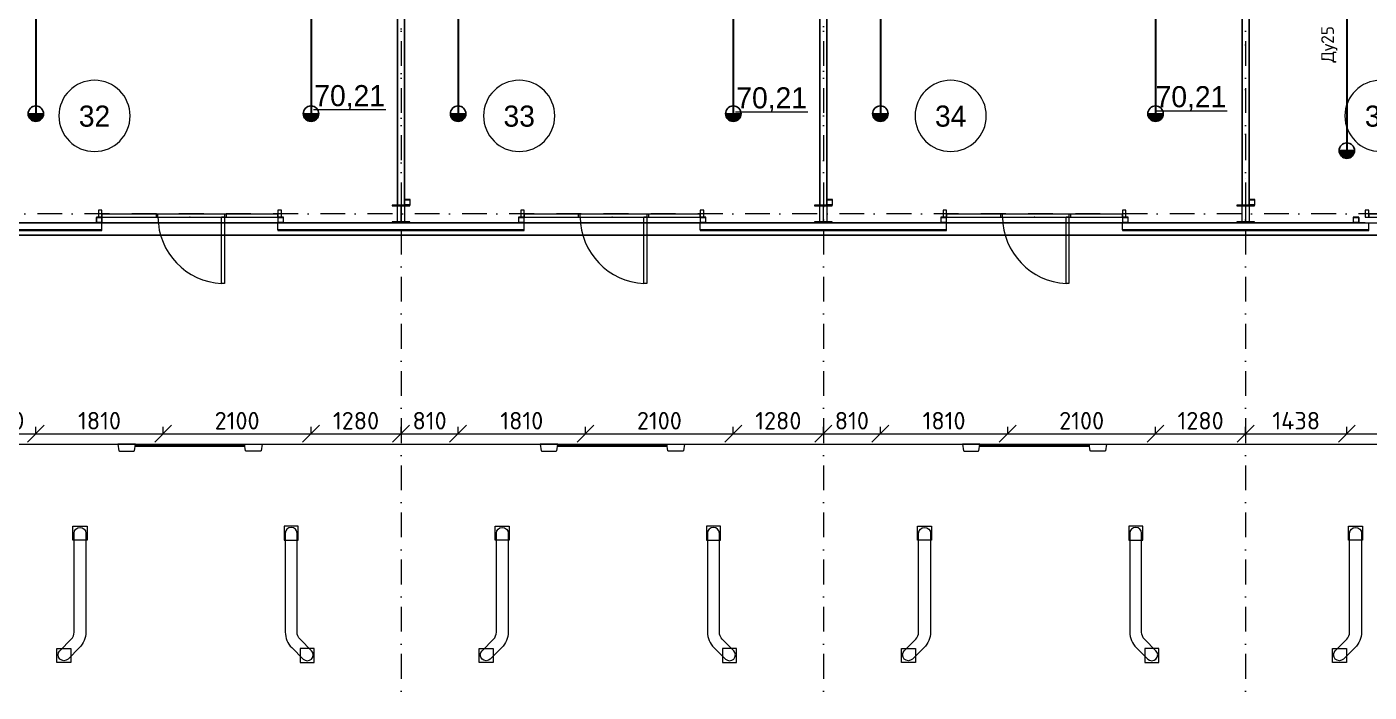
# Model space of a CAD drawing. Header units: millimetres. Extents: x 0 to 2118900, y -20000 to 84100.
# Drawn here: x 478682 to 497755, y 17201 to 26660 of the extents above; entities that cross this region are included whole.
import ezdxf
from ezdxf.enums import TextEntityAlignment as Align

# ---------------------------------------------------------------- set-up
doc = ezdxf.new("R2010")
doc.units = ezdxf.units.MM
doc.linetypes.add('Dot & Dashed', pattern=[670.277762, 352.777767, -176.388884, 0, -141.111112])
doc.linetypes.add('Крупный пунктир', pattern=[634.99999, 0, -634.99999])
for name, color, linetype, lineweight in [('АР_подоснова', 8, 'Continuous', 13), ('ПТ_В21_расп', 1, 'Continuous', 30), ('ПТ_оросители', 7, 'Continuous', 25), ('ПТ_размеры', 7, 'Continuous', 13), ('ПТ_текст', 7, 'Continuous', 18)]:
    doc.layers.add(name, color=color, linetype=linetype, lineweight=lineweight)
doc.styles.add('АР_текст_1', font='arial.ttf')
doc.styles.add('ПТ', font='isocpeur.ttf')
doc.dimstyles.new('ПТ100', dxfattribs={"dimscale": 100, "dimtxt": 2.5, "dimasz": 1.2, "dimexe": 1, "dimexo": 0, "dimgap": 0.6, "dimtad": 1, "dimdec": 0, "dimtxsty": 'ПТ', "dimtsz": 1.2, "dimcen": 2.5, "dimclrd": 7, "dimclre": 7, "dimclrt": 7, "dimazin": 3, "dimtfac": 1, "dimtmove": 0, "dimatfit": 3, "dimlwd": 13, "dimlwe": 13, "dimarcsym": 0})

# ---------------------------------------------------------------- blocks, each defined once
blk = doc.blocks.new('Разгрузочный тамбур_32_11', base_point=(73006, 6270))
at = {"color": 0, "linetype": 'Continuous', "lineweight": -2}
blk.add_line((74754, 1483), (75784, 1483), dxfattribs=at)
for start, end in [(0, 180), (180, 0)]:
    blk.add_arc((71644, 1394), 506, start, end, dxfattribs=at)
at = {"color": 0, "lineweight": -2, "style": 'АР_текст_1'}
for tag, p in [('ROOM_AREA', (75269, 1682)), ('ROOM_NUMBER', (71644, 1391))]:
    blk.add_attdef(tag, text='', height=300, dxfattribs=at).set_placement(p, align=Align.MIDDLE_CENTER)
blk = doc.blocks.new('Разгрузочный тамбур_33_12', base_point=(79106, 6249))
at = {"color": 0, "linetype": 'Continuous', "lineweight": -2}
blk.add_line((80750, 1452), (81780, 1452), dxfattribs=at)
for start, end in [(0, 180), (180, 0)]:
    blk.add_arc((77678, 1394), 506, start, end, dxfattribs=at)
at = {"color": 0, "lineweight": -2, "style": 'АР_текст_1'}
for tag, p in [('ROOM_AREA', (81265, 1651)), ('ROOM_NUMBER', (77678, 1391))]:
    blk.add_attdef(tag, text='', height=300, dxfattribs=at).set_placement(p, align=Align.MIDDLE_CENTER)
blk = doc.blocks.new('Разгрузочный тамбур_34_13', base_point=(85035, 6272))
at = {"color": 0, "linetype": 'Continuous', "lineweight": -2}
blk.add_line((86708, 1467), (87738, 1467), dxfattribs=at)
for start, end in [(0, 180), (180, 0)]:
    blk.add_arc((83809, 1394), 506, start, end, dxfattribs=at)
at = {"color": 0, "lineweight": -2, "style": 'АР_текст_1'}
for tag, p in [('ROOM_AREA', (87223, 1667)), ('ROOM_NUMBER', (83809, 1391))]:
    blk.add_attdef(tag, text='', height=300, dxfattribs=at).set_placement(p, align=Align.MIDDLE_CENTER)
blk = doc.blocks.new('Разгрузочный тамбур_35_14', base_point=(93564, 6246))
at = {"color": 0, "linetype": 'Continuous', "lineweight": -2}
blk.add_line((91081, 184), (92340, 184), dxfattribs=at)
for start, end in [(0, 180), (180, 0)]:
    blk.add_arc((89917, 1394), 506, start, end, dxfattribs=at)
at = {"color": 0, "lineweight": -2, "style": 'АР_текст_1'}
for tag, p in [('ROOM_NUMBER', (89917, 1391)), ('ROOM_AREA', (91710, 383))]:
    blk.add_attdef(tag, text='', height=300, dxfattribs=at).set_placement(p, align=Align.MIDDLE_CENTER)
blk = doc.blocks.new('Колонна SHS ГК 270')
at = {"color": 0, "linetype": 'Continuous', "lineweight": -2}
for p, q in [((40, 40), (-40, 40)), ((-40, 40), (-40, -40)), ((-36.4, -36.4), (-36.4, 36.4)), ((-36.4, 36.4), (36.4, 36.4)), ((36.4, 36.4), (36.4, -36.4)), ((40, -40), (40, 40)), ((-40, -40), (40, -40)), ((36.4, -36.4), (-36.4, -36.4))]:
    blk.add_line(p, q, dxfattribs=at)
blk = doc.blocks.new('Труба Квадратного Сечения ГК SHS 27')
at = {"color": 0, "linetype": 'Continuous', "lineweight": -2}
for p, q in [((1250, 40), (0, 40)), ((0, 40), (0, 0)), ((0, 0), (0, -40)), ((2500, 40), (1250, 40)), ((2500, 0), (2500, 40)), ((2500, -40), (2500, 0)), ((0, -40), (1250, -40)), ((1250, -40), (2500, -40))]:
    blk.add_line(p, q, dxfattribs=at)
blk = doc.blocks.new('Перекрытие_1100', base_point=(-300, -300))
at = {"color": 0, "linetype": 'Continuous', "lineweight": -2, "flags": 128}
blk.add_lwpolyline([(-300, -300), (98301, -300), (98301, 40301), (-300, 40301)], close=True, dxfattribs=at)
blk = doc.blocks.new('Перекрытие_1610', base_point=(86025, -3275))
at = {"color": 0, "linetype": 'Continuous', "lineweight": -2, "flags": 128}
blk.add_lwpolyline([(86025, -3275), (86011, -3366), (86001, -3375), (85799, -3375), (85789, -3366), (85775, -3275)], close=True, dxfattribs=at)
blk = doc.blocks.new('Перекрытие_1710', base_point=(83975, -3275))
at = {"color": 0, "linetype": 'Continuous', "lineweight": -2, "flags": 128}
blk.add_lwpolyline([(83975, -3275), (83989, -3366), (83999, -3375), (84201, -3375), (84211, -3366), (84225, -3275)], close=True, dxfattribs=at)
blk = doc.blocks.new('Перекрытие_1810', base_point=(80025, -3275))
at = {"color": 0, "linetype": 'Continuous', "lineweight": -2, "flags": 128}
blk.add_lwpolyline([(80025, -3275), (80011, -3366), (80001, -3375), (79799, -3375), (79789, -3366), (79775, -3275)], close=True, dxfattribs=at)
blk = doc.blocks.new('Перекрытие_1910', base_point=(77975, -3275))
at = {"color": 0, "linetype": 'Continuous', "lineweight": -2, "flags": 128}
blk.add_lwpolyline([(77975, -3275), (77989, -3366), (77999, -3375), (78201, -3375), (78211, -3366), (78225, -3275)], close=True, dxfattribs=at)
blk = doc.blocks.new('Перекрытие_2010', base_point=(74025, -3275))
at = {"color": 0, "linetype": 'Continuous', "lineweight": -2, "flags": 128}
blk.add_lwpolyline([(74025, -3275), (74011, -3366), (74001, -3375), (73799, -3375), (73789, -3366), (73775, -3275)], close=True, dxfattribs=at)
blk = doc.blocks.new('Перекрытие_2110', base_point=(71975, -3275))
at = {"color": 0, "linetype": 'Continuous', "lineweight": -2, "flags": 128}
blk.add_lwpolyline([(71975, -3275), (71989, -3366), (71999, -3375), (72201, -3375), (72211, -3366), (72225, -3275)], close=True, dxfattribs=at)
blk = doc.blocks.new('Стена_68', base_point=(88000, 125))
at = {"color": 0, "linetype": 'Continuous', "lineweight": -2, "flags": 128}
for points in [[(88050, 5875), (87950, 5875)], [(87950, 5875), (87950, 125)], [(88050, 125), (88050, 5875)], [(87950, 125), (88050, 125)]]:
    blk.add_lwpolyline(points, dxfattribs=at)
blk = doc.blocks.new('Стена_152', base_point=(86250, -225))
at = {"color": 0, "linetype": 'Continuous', "lineweight": -2, "flags": 128}
for points in [[(87997, -225), (86250, -225)], [(86250, -225), (86250, -235)], [(86250, -235), (87997, -235)], [(87997, -235), (87997, -225)]]:
    blk.add_lwpolyline(points, dxfattribs=at)
blk = doc.blocks.new('Стена_153', base_point=(77750, -225))
at = {"color": 0, "linetype": 'Continuous', "lineweight": -2, "flags": 128}
for points in [[(77750, -225), (76003, -225)], [(76003, -225), (76003, -235)], [(76003, -235), (77750, -235)], [(77750, -235), (77750, -225)]]:
    blk.add_lwpolyline(points, dxfattribs=at)
blk = doc.blocks.new('Стена_154', base_point=(80250, -225))
at = {"color": 0, "linetype": 'Continuous', "lineweight": -2, "flags": 128}
for points in [[(81997, -225), (80250, -225)], [(80250, -225), (80250, -235)], [(80250, -235), (81997, -235)], [(81997, -235), (81997, -225)]]:
    blk.add_lwpolyline(points, dxfattribs=at)
blk = doc.blocks.new('Стена_155', base_point=(71750, -225))
at = {"color": 0, "linetype": 'Continuous', "lineweight": -2, "flags": 128}
for points in [[(71750, -225), (70003, -225)], [(70003, -225), (70003, -235)], [(70003, -235), (71750, -235)], [(71750, -235), (71750, -225)]]:
    blk.add_lwpolyline(points, dxfattribs=at)
blk = doc.blocks.new('Стена_156', base_point=(74250, -225))
at = {"color": 0, "linetype": 'Continuous', "lineweight": -2, "flags": 128}
for points in [[(75997, -225), (74250, -225)], [(74250, -225), (74250, -235)], [(74250, -235), (75997, -235)], [(75997, -235), (75997, -225)]]:
    blk.add_lwpolyline(points, dxfattribs=at)
blk = doc.blocks.new('Стена_310', base_point=(89750, -225))
at = {"color": 0, "linetype": 'Continuous', "lineweight": -2, "flags": 128}
for points in [[(89750, -225), (88003, -225)], [(88003, -225), (88003, -235)], [(88003, -235), (89750, -235)], [(89750, -235), (89750, -225)]]:
    blk.add_lwpolyline(points, dxfattribs=at)
blk = doc.blocks.new('Стена_311', base_point=(89750, -225))
at = {"color": 0, "linetype": 'Continuous', "lineweight": -2, "flags": 128}
for points in [[(89750, -225), (88003, -225)], [(88003, -225), (88003, -235)], [(88003, -235), (89750, -235)], [(89750, -235), (89750, -225)]]:
    blk.add_lwpolyline(points, dxfattribs=at)
blk = doc.blocks.new('Стена_316', base_point=(83750, -225))
at = {"color": 0, "linetype": 'Continuous', "lineweight": -2, "flags": 128}
for points in [[(83750, -225), (82003, -225)], [(82003, -225), (82003, -235)], [(82003, -235), (83750, -235)], [(83750, -235), (83750, -225)]]:
    blk.add_lwpolyline(points, dxfattribs=at)
blk = doc.blocks.new('Стена_317', base_point=(83750, -225))
at = {"color": 0, "linetype": 'Continuous', "lineweight": -2, "flags": 128}
for points in [[(83750, -225), (82003, -225)], [(82003, -225), (82003, -235)], [(82003, -235), (83750, -235)], [(83750, -235), (83750, -225)]]:
    blk.add_lwpolyline(points, dxfattribs=at)
blk = doc.blocks.new('Стена_318', base_point=(86250, -225))
at = {"color": 0, "linetype": 'Continuous', "lineweight": -2, "flags": 128}
for points in [[(87997, -225), (86250, -225)], [(86250, -225), (86250, -235)], [(86250, -235), (87997, -235)], [(87997, -235), (87997, -225)]]:
    blk.add_lwpolyline(points, dxfattribs=at)
blk = doc.blocks.new('Стена_319', base_point=(77750, -225))
at = {"color": 0, "linetype": 'Continuous', "lineweight": -2, "flags": 128}
for points in [[(77750, -225), (76003, -225)], [(76003, -225), (76003, -235)], [(76003, -235), (77750, -235)], [(77750, -235), (77750, -225)]]:
    blk.add_lwpolyline(points, dxfattribs=at)
blk = doc.blocks.new('Стена_320', base_point=(80250, -225))
at = {"color": 0, "linetype": 'Continuous', "lineweight": -2, "flags": 128}
for points in [[(81997, -225), (80250, -225)], [(80250, -225), (80250, -235)], [(80250, -235), (81997, -235)], [(81997, -235), (81997, -225)]]:
    blk.add_lwpolyline(points, dxfattribs=at)
blk = doc.blocks.new('Стена_321', base_point=(71750, -225))
at = {"color": 0, "linetype": 'Continuous', "lineweight": -2, "flags": 128}
for points in [[(71750, -225), (70003, -225)], [(70003, -225), (70003, -235)], [(70003, -235), (71750, -235)], [(71750, -235), (71750, -225)]]:
    blk.add_lwpolyline(points, dxfattribs=at)
blk = doc.blocks.new('Стена_322', base_point=(74250, -225))
at = {"color": 0, "linetype": 'Continuous', "lineweight": -2, "flags": 128}
for points in [[(75997, -225), (74250, -225)], [(74250, -225), (74250, -235)], [(74250, -235), (75997, -235)], [(75997, -235), (75997, -225)]]:
    blk.add_lwpolyline(points, dxfattribs=at)
blk = doc.blocks.new('Стена_409', base_point=(76000, 5875))
at = {"color": 0, "linetype": 'Continuous', "lineweight": -2, "flags": 128}
for points in [[(75950, 5875), (75950, 125)], [(76050, 5875), (75950, 5875)], [(76050, 125), (76050, 5875)], [(75950, 125), (76050, 125)]]:
    blk.add_lwpolyline(points, dxfattribs=at)
blk = doc.blocks.new('Стена_410', base_point=(82000, 5875))
at = {"color": 0, "linetype": 'Continuous', "lineweight": -2, "flags": 128}
for points in [[(81950, 5875), (81950, 125)], [(82050, 5875), (81950, 5875)], [(82050, 125), (82050, 5875)], [(81950, 125), (82050, 125)]]:
    blk.add_lwpolyline(points, dxfattribs=at)
blk = doc.blocks.new('Морф_78')
at = {"color": 0, "linetype": 'Continuous', "lineweight": -2, "flags": 128}
for points in [[(85575, -3299), (85775, -3299)], [(85575, -3301), (85575, -3299)], [(85575, -3301), (85775, -3301)], [(85775, -3301), (85775, -3299)]]:
    blk.add_lwpolyline(points, dxfattribs=at)
blk = doc.blocks.new('Морф_79')
at = {"color": 0, "linetype": 'Continuous', "lineweight": -2, "flags": 128}
for points in [[(85375, -3301), (85375, -3299)], [(85375, -3299), (85575, -3299)], [(85575, -3301), (85375, -3301)], [(85775, -3299), (85575, -3299)], [(85575, -3299), (85575, -3301)], [(85575, -3301), (85775, -3301)], [(85775, -3301), (85775, -3299)]]:
    blk.add_lwpolyline(points, dxfattribs=at)
blk = doc.blocks.new('Морф_80')
at = {"color": 0, "linetype": 'Continuous', "lineweight": -2, "flags": 128}
for points in [[(85175, -3301), (85175, -3299)], [(85175, -3299), (85375, -3299)], [(85375, -3301), (85175, -3301)], [(85675, -3299), (85375, -3299)], [(85375, -3299), (85375, -3301)], [(85375, -3301), (85675, -3301)], [(85675, -3301), (85675, -3299)]]:
    blk.add_lwpolyline(points, dxfattribs=at)
blk = doc.blocks.new('Морф_81')
at = {"color": 0, "linetype": 'Continuous', "lineweight": -2, "flags": 128}
for points in [[(85175, -3301), (85175, -3299)], [(85175, -3299), (85375, -3299)], [(85375, -3301), (85175, -3301)], [(85675, -3299), (85375, -3299)], [(85375, -3299), (85375, -3301)], [(85375, -3301), (85675, -3301)], [(85675, -3301), (85675, -3299)]]:
    blk.add_lwpolyline(points, dxfattribs=at)
blk = doc.blocks.new('Морф_82')
at = {"color": 0, "linetype": 'Continuous', "lineweight": -2, "flags": 128}
for points in [[(84975, -3301), (84975, -3299)], [(84975, -3299), (85175, -3299)], [(85175, -3301), (84975, -3301)], [(85475, -3299), (85175, -3299)], [(85175, -3299), (85175, -3301)], [(85175, -3301), (85475, -3301)], [(85475, -3301), (85475, -3299)]]:
    blk.add_lwpolyline(points, dxfattribs=at)
blk = doc.blocks.new('Морф_83')
at = {"color": 0, "linetype": 'Continuous', "lineweight": -2, "flags": 128}
for points in [[(84775, -3301), (84775, -3299)], [(84775, -3299), (84975, -3299)], [(84975, -3301), (84775, -3301)], [(85275, -3299), (84975, -3299)], [(84975, -3299), (84975, -3301)], [(84975, -3301), (85275, -3301)], [(85275, -3301), (85275, -3299)]]:
    blk.add_lwpolyline(points, dxfattribs=at)
blk = doc.blocks.new('Морф_84')
at = {"color": 0, "linetype": 'Continuous', "lineweight": -2, "flags": 128}
for points in [[(84575, -3301), (84575, -3299)], [(84575, -3299), (84775, -3299)], [(84775, -3301), (84575, -3301)], [(85075, -3299), (84775, -3299)], [(84775, -3299), (84775, -3301)], [(84775, -3301), (85075, -3301)], [(85075, -3301), (85075, -3299)]]:
    blk.add_lwpolyline(points, dxfattribs=at)
blk = doc.blocks.new('Морф_85')
at = {"color": 0, "linetype": 'Continuous', "lineweight": -2, "flags": 128}
for points in [[(84375, -3301), (84375, -3299)], [(84375, -3299), (84575, -3299)], [(84575, -3301), (84375, -3301)], [(84875, -3299), (84575, -3299)], [(84575, -3299), (84575, -3301)], [(84575, -3301), (84875, -3301)], [(84875, -3301), (84875, -3299)]]:
    blk.add_lwpolyline(points, dxfattribs=at)
blk = doc.blocks.new('Морф_86')
at = {"color": 0, "linetype": 'Continuous', "lineweight": -2, "flags": 128}
for points in [[(84225, -3299), (84375, -3299)], [(84225, -3299), (84225, -3301)], [(84375, -3301), (84225, -3301)], [(84675, -3299), (84375, -3299)], [(84375, -3299), (84375, -3301)], [(84375, -3301), (84675, -3301)], [(84675, -3301), (84675, -3299)]]:
    blk.add_lwpolyline(points, dxfattribs=at)
blk = doc.blocks.new('Морф_87')
at = {"color": 0, "linetype": 'Continuous', "lineweight": -2, "flags": 128}
for points in [[(84475, -3299), (84225, -3299)], [(84225, -3299), (84225, -3301)], [(84225, -3301), (84475, -3301)], [(84475, -3301), (84475, -3299)]]:
    blk.add_lwpolyline(points, dxfattribs=at)
blk = doc.blocks.new('Морф_88')
at = {"color": 0, "linetype": 'Continuous', "lineweight": -2, "flags": 128}
for points in [[(84275, -3299), (84225, -3299)], [(84225, -3299), (84225, -3301)], [(84225, -3301), (84275, -3301)], [(84275, -3301), (84275, -3299)]]:
    blk.add_lwpolyline(points, dxfattribs=at)
blk = doc.blocks.new('Морф_89')
at = {"color": 0, "linetype": 'Continuous', "lineweight": -2, "flags": 128}
for points in [[(79575, -3299), (79775, -3299)], [(79575, -3301), (79575, -3299)], [(79575, -3301), (79775, -3301)], [(79775, -3301), (79775, -3299)]]:
    blk.add_lwpolyline(points, dxfattribs=at)
blk = doc.blocks.new('Морф_90')
at = {"color": 0, "linetype": 'Continuous', "lineweight": -2, "flags": 128}
for points in [[(79375, -3301), (79375, -3299)], [(79375, -3299), (79575, -3299)], [(79575, -3301), (79375, -3301)], [(79775, -3299), (79575, -3299)], [(79575, -3299), (79575, -3301)], [(79575, -3301), (79775, -3301)], [(79775, -3301), (79775, -3299)]]:
    blk.add_lwpolyline(points, dxfattribs=at)
blk = doc.blocks.new('Морф_91')
at = {"color": 0, "linetype": 'Continuous', "lineweight": -2, "flags": 128}
for points in [[(79175, -3301), (79175, -3299)], [(79175, -3299), (79375, -3299)], [(79375, -3301), (79175, -3301)], [(79675, -3299), (79375, -3299)], [(79375, -3299), (79375, -3301)], [(79375, -3301), (79675, -3301)], [(79675, -3301), (79675, -3299)]]:
    blk.add_lwpolyline(points, dxfattribs=at)
blk = doc.blocks.new('Морф_92')
at = {"color": 0, "linetype": 'Continuous', "lineweight": -2, "flags": 128}
for points in [[(79175, -3301), (79175, -3299)], [(79175, -3299), (79375, -3299)], [(79375, -3301), (79175, -3301)], [(79675, -3299), (79375, -3299)], [(79375, -3299), (79375, -3301)], [(79375, -3301), (79675, -3301)], [(79675, -3301), (79675, -3299)]]:
    blk.add_lwpolyline(points, dxfattribs=at)
blk = doc.blocks.new('Морф_93')
at = {"color": 0, "linetype": 'Continuous', "lineweight": -2, "flags": 128}
for points in [[(78975, -3301), (78975, -3299)], [(78975, -3299), (79175, -3299)], [(79175, -3301), (78975, -3301)], [(79475, -3299), (79175, -3299)], [(79175, -3299), (79175, -3301)], [(79175, -3301), (79475, -3301)], [(79475, -3301), (79475, -3299)]]:
    blk.add_lwpolyline(points, dxfattribs=at)
blk = doc.blocks.new('Морф_94')
at = {"color": 0, "linetype": 'Continuous', "lineweight": -2, "flags": 128}
for points in [[(78775, -3301), (78775, -3299)], [(78775, -3299), (78975, -3299)], [(78975, -3301), (78775, -3301)], [(79275, -3299), (78975, -3299)], [(78975, -3299), (78975, -3301)], [(78975, -3301), (79275, -3301)], [(79275, -3301), (79275, -3299)]]:
    blk.add_lwpolyline(points, dxfattribs=at)
blk = doc.blocks.new('Морф_95')
at = {"color": 0, "linetype": 'Continuous', "lineweight": -2, "flags": 128}
for points in [[(78575, -3301), (78575, -3299)], [(78575, -3299), (78775, -3299)], [(78775, -3301), (78575, -3301)], [(79075, -3299), (78775, -3299)], [(78775, -3299), (78775, -3301)], [(78775, -3301), (79075, -3301)], [(79075, -3301), (79075, -3299)]]:
    blk.add_lwpolyline(points, dxfattribs=at)
blk = doc.blocks.new('Морф_96')
at = {"color": 0, "linetype": 'Continuous', "lineweight": -2, "flags": 128}
for points in [[(78375, -3301), (78375, -3299)], [(78375, -3299), (78575, -3299)], [(78575, -3301), (78375, -3301)], [(78875, -3299), (78575, -3299)], [(78575, -3299), (78575, -3301)], [(78575, -3301), (78875, -3301)], [(78875, -3301), (78875, -3299)]]:
    blk.add_lwpolyline(points, dxfattribs=at)
blk = doc.blocks.new('Морф_97')
at = {"color": 0, "linetype": 'Continuous', "lineweight": -2, "flags": 128}
for points in [[(78225, -3299), (78375, -3299)], [(78225, -3299), (78225, -3301)], [(78375, -3301), (78225, -3301)], [(78675, -3299), (78375, -3299)], [(78375, -3299), (78375, -3301)], [(78375, -3301), (78675, -3301)], [(78675, -3301), (78675, -3299)]]:
    blk.add_lwpolyline(points, dxfattribs=at)
blk = doc.blocks.new('Морф_98')
at = {"color": 0, "linetype": 'Continuous', "lineweight": -2, "flags": 128}
for points in [[(78475, -3299), (78225, -3299)], [(78225, -3299), (78225, -3301)], [(78225, -3301), (78475, -3301)], [(78475, -3301), (78475, -3299)]]:
    blk.add_lwpolyline(points, dxfattribs=at)
blk = doc.blocks.new('Морф_99')
at = {"color": 0, "linetype": 'Continuous', "lineweight": -2, "flags": 128}
for points in [[(78275, -3299), (78225, -3299)], [(78225, -3299), (78225, -3301)], [(78225, -3301), (78275, -3301)], [(78275, -3301), (78275, -3299)]]:
    blk.add_lwpolyline(points, dxfattribs=at)
blk = doc.blocks.new('Морф_100')
at = {"color": 0, "linetype": 'Continuous', "lineweight": -2, "flags": 128}
for points in [[(73575, -3299), (73775, -3299)], [(73575, -3301), (73575, -3299)], [(73575, -3301), (73775, -3301)], [(73775, -3301), (73775, -3299)]]:
    blk.add_lwpolyline(points, dxfattribs=at)
blk = doc.blocks.new('Морф_101')
at = {"color": 0, "linetype": 'Continuous', "lineweight": -2, "flags": 128}
for points in [[(73375, -3301), (73375, -3299)], [(73375, -3299), (73575, -3299)], [(73575, -3301), (73375, -3301)], [(73775, -3299), (73575, -3299)], [(73575, -3299), (73575, -3301)], [(73575, -3301), (73775, -3301)], [(73775, -3301), (73775, -3299)]]:
    blk.add_lwpolyline(points, dxfattribs=at)
blk = doc.blocks.new('Морф_102')
at = {"color": 0, "linetype": 'Continuous', "lineweight": -2, "flags": 128}
for points in [[(73175, -3301), (73175, -3299)], [(73175, -3299), (73375, -3299)], [(73375, -3301), (73175, -3301)], [(73675, -3299), (73375, -3299)], [(73375, -3299), (73375, -3301)], [(73375, -3301), (73675, -3301)], [(73675, -3301), (73675, -3299)]]:
    blk.add_lwpolyline(points, dxfattribs=at)
blk = doc.blocks.new('Морф_103')
at = {"color": 0, "linetype": 'Continuous', "lineweight": -2, "flags": 128}
for points in [[(73175, -3301), (73175, -3299)], [(73175, -3299), (73375, -3299)], [(73375, -3301), (73175, -3301)], [(73675, -3299), (73375, -3299)], [(73375, -3299), (73375, -3301)], [(73375, -3301), (73675, -3301)], [(73675, -3301), (73675, -3299)]]:
    blk.add_lwpolyline(points, dxfattribs=at)
blk = doc.blocks.new('Морф_104')
at = {"color": 0, "linetype": 'Continuous', "lineweight": -2, "flags": 128}
for points in [[(72975, -3301), (72975, -3299)], [(72975, -3299), (73175, -3299)], [(73175, -3301), (72975, -3301)], [(73475, -3299), (73175, -3299)], [(73175, -3299), (73175, -3301)], [(73175, -3301), (73475, -3301)], [(73475, -3301), (73475, -3299)]]:
    blk.add_lwpolyline(points, dxfattribs=at)
blk = doc.blocks.new('Морф_105')
at = {"color": 0, "linetype": 'Continuous', "lineweight": -2, "flags": 128}
for points in [[(72775, -3301), (72775, -3299)], [(72775, -3299), (72975, -3299)], [(72975, -3301), (72775, -3301)], [(73275, -3299), (72975, -3299)], [(72975, -3299), (72975, -3301)], [(72975, -3301), (73275, -3301)], [(73275, -3301), (73275, -3299)]]:
    blk.add_lwpolyline(points, dxfattribs=at)
blk = doc.blocks.new('Морф_106')
at = {"color": 0, "linetype": 'Continuous', "lineweight": -2, "flags": 128}
for points in [[(72575, -3301), (72575, -3299)], [(72575, -3299), (72775, -3299)], [(72775, -3301), (72575, -3301)], [(73075, -3299), (72775, -3299)], [(72775, -3299), (72775, -3301)], [(72775, -3301), (73075, -3301)], [(73075, -3301), (73075, -3299)]]:
    blk.add_lwpolyline(points, dxfattribs=at)
blk = doc.blocks.new('Морф_107')
at = {"color": 0, "linetype": 'Continuous', "lineweight": -2, "flags": 128}
for points in [[(72375, -3301), (72375, -3299)], [(72375, -3299), (72575, -3299)], [(72575, -3301), (72375, -3301)], [(72875, -3299), (72575, -3299)], [(72575, -3299), (72575, -3301)], [(72575, -3301), (72875, -3301)], [(72875, -3301), (72875, -3299)]]:
    blk.add_lwpolyline(points, dxfattribs=at)
blk = doc.blocks.new('Морф_108')
at = {"color": 0, "linetype": 'Continuous', "lineweight": -2, "flags": 128}
for points in [[(72225, -3299), (72375, -3299)], [(72225, -3299), (72225, -3301)], [(72375, -3301), (72225, -3301)], [(72675, -3299), (72375, -3299)], [(72375, -3299), (72375, -3301)], [(72375, -3301), (72675, -3301)], [(72675, -3301), (72675, -3299)]]:
    blk.add_lwpolyline(points, dxfattribs=at)
blk = doc.blocks.new('Морф_109')
at = {"color": 0, "linetype": 'Continuous', "lineweight": -2, "flags": 128}
for points in [[(72475, -3299), (72225, -3299)], [(72225, -3299), (72225, -3301)], [(72225, -3301), (72475, -3301)], [(72475, -3301), (72475, -3299)]]:
    blk.add_lwpolyline(points, dxfattribs=at)
blk = doc.blocks.new('Морф_110')
at = {"color": 0, "linetype": 'Continuous', "lineweight": -2, "flags": 128}
for points in [[(72275, -3299), (72225, -3299)], [(72225, -3299), (72225, -3301)], [(72225, -3301), (72275, -3301)], [(72275, -3301), (72275, -3299)]]:
    blk.add_lwpolyline(points, dxfattribs=at)
blk = doc.blocks.new('Wheel_Guide_WBM')
at = {"color": 0, "linetype": 'Continuous', "lineweight": -2, "flags": 128}
for points in [[(-100, 100), (-100, -100), (100, -100), (100, 100)], [(129, -1638), (129, -1838), (329, -1838), (329, -1638)]]:
    blk.add_lwpolyline(points, close=True, dxfattribs=at)
blk.add_lwpolyline([(-84, 0), (-84, -1405, 0.198912), (8, -1626), (170, -1788, 1), (288, -1670), (126, -1508, -0.198912), (84, -1405), (84, 0, 1)], format="xyb", close=True, dxfattribs=at)
blk = doc.blocks.new('Колонна Универсальная 27')
at = {"color": 0, "linetype": 'Continuous', "lineweight": -2}
for p, q in [((125, 125), (-125, 125)), ((-125, 125), (-125, 113)), ((-125, 113), (-4, 113)), ((-4, 113), (-4, -113)), ((4, -113), (4, 113)), ((4, 113), (125, 113)), ((125, 113), (125, 125)), ((-4, -113), (-125, -113)), ((-125, -113), (-125, -125)), ((-125, -125), (125, -125)), ((125, -113), (4, -113)), ((125, -125), (125, -113))]:
    blk.add_line(p, q, dxfattribs=at)
blk = doc.blocks.new('Двутавp К 26020-83 27_4')
at = {"color": 0, "linetype": 'Крупный пунктир', "lineweight": -2}
blk.add_line((0, 0), (39750, 0), dxfattribs=at)
blk = doc.blocks.new('Двутавp К 26020-83 27_3')
at = {"color": 0, "linetype": 'Крупный пунктир', "lineweight": -2}
blk.add_line((0, 0), (17860, 0), dxfattribs=at)
blk = doc.blocks.new('Двутавp К 26020-83 27_2')
at = {"color": 0, "linetype": 'Крупный пунктир', "lineweight": -2}
blk.add_line((0, 0), (17750, 0), dxfattribs=at)
blk = doc.blocks.new('Перекрытие_750', base_point=(3875, -3275))
at = {"color": 0, "linetype": 'Continuous', "lineweight": -2, "flags": 128}
blk.add_lwpolyline([(3875, -3275), (94125, -3275), (94125, -300), (3875, -300)], close=True, dxfattribs=at)
blk = doc.blocks.new('Перекрытие_830', base_point=(85775, -3299))
at = {"color": 0, "linetype": 'Continuous', "lineweight": -2, "flags": 128}
blk.add_lwpolyline([(85775, -3299), (84225, -3299), (84225, -3275), (85775, -3275)], close=True, dxfattribs=at)
blk = doc.blocks.new('Перекрытие_840', base_point=(79775, -3299))
at = {"color": 0, "linetype": 'Continuous', "lineweight": -2, "flags": 128}
blk.add_lwpolyline([(79775, -3299), (78225, -3299), (78225, -3275), (79775, -3275)], close=True, dxfattribs=at)
blk = doc.blocks.new('Перекрытие_850', base_point=(73775, -3299))
at = {"color": 0, "linetype": 'Continuous', "lineweight": -2, "flags": 128}
blk.add_lwpolyline([(73775, -3299), (72225, -3299), (72225, -3275), (73775, -3275)], close=True, dxfattribs=at)
blk = doc.blocks.new('Ворота Гаражные Раздвижные Вертикальные 27')
at = {"color": 0, "linetype": 'Continuous', "lineweight": -2}
for p, q in [((-1250, 0), (-1300, 0)), ((-1300, 0), (-1300, -100)), ((-1250, 180), (-1250, 80)), ((1250, 0), (-1250, 0)), ((-1250, 0), (-1250, -40)), ((-1250, -100), (-1250, 0)), ((1250, 180), (1250, 80)), ((1250, -40), (1250, 0)), ((1300, 0), (1250, 0)), ((1250, 0), (1250, -100)), ((1300, -100), (1300, 0)), ((-1300, -100), (-1250, -100)), ((-1250, -40), (1250, -40)), ((1250, -100), (1300, -100))]:
    blk.add_line(p, q, dxfattribs=at)
blk.add_point((0, 0), dxfattribs=at)
blk.add_point((0, 0), dxfattribs=at)
blk.add_point((0, 0), dxfattribs=at)
blk.add_point((0, 0), dxfattribs=at)
blk = doc.blocks.new('Ворота Гаражные Раздвижные Вертикальные 27_2')
at = {"color": 0, "linetype": 'Continuous', "lineweight": -2}
for p, q in [((-1250, 0), (-1300, 0)), ((-1300, 0), (-1300, -100)), ((-1250, 180), (-1250, 80)), ((1250, 0), (-1250, 0)), ((-1250, 0), (-1250, -40)), ((-1250, -100), (-1250, 0)), ((1250, 180), (1250, 80)), ((1250, -40), (1250, 0)), ((1300, 0), (1250, 0)), ((1250, 0), (1250, -100)), ((1300, -100), (1300, 0)), ((-1300, -100), (-1250, -100)), ((-1250, -40), (1250, -40)), ((1250, -100), (1300, -100))]:
    blk.add_line(p, q, dxfattribs=at)
blk.add_point((0, 0), dxfattribs=at)
blk.add_point((0, 0), dxfattribs=at)
blk.add_point((0, 0), dxfattribs=at)
blk.add_point((0, 0), dxfattribs=at)
blk = doc.blocks.new('Стена_413', base_point=(-125, -125))
at = {"color": 0, "linetype": 'Continuous', "lineweight": -2}
for p, q in [((71750, -225), (71750, -125)), ((74250, -225), (74250, -125)), ((77750, -225), (77750, -125)), ((80250, -225), (80250, -125)), ((83750, -225), (83750, -125)), ((86250, -225), (86250, -125)), ((89750, -225), (89750, -125))]:
    blk.add_line(p, q, dxfattribs=at)
at = {"color": 0, "linetype": 'Continuous', "lineweight": -2, "flags": 128}
for points in [[(71700, -125), (68300, -125)], [(77700, -125), (74300, -125)], [(83700, -125), (80300, -125)], [(89700, -125), (86300, -125)], [(68250, -225), (71750, -225)], [(74250, -225), (77750, -225)], [(80250, -225), (83750, -225)], [(86250, -225), (89750, -225)]]:
    blk.add_lwpolyline(points, dxfattribs=at)
at = {"color": 0, "linetype": 'Continuous', "lineweight": -2}
for p in [(73000, -45), (73000, -45), (79000, -45), (79000, -45), (85000, -45), (85000, -45)]:
    blk.add_point(p, dxfattribs=at)
at = {"color": 0, "linetype": 'Continuous', "lineweight": -2, "zscale": 1000, "rotation": 180}
for name, p in [('Ворота Гаражные Раздвижные Вертикальные 27', (73000, -45)), ('Ворота Гаражные Раздвижные Вертикальные 27', (79000, -45)), ('Ворота Гаражные Раздвижные Вертикальные 27', (85000, -45)), ('Ворота Гаражные Раздвижные Вертикальные 27_2', (91000, -45))]:
    blk.add_blockref(name, p, dxfattribs=at)
blk = doc.blocks.new('Стандартный Маркер Сетки_40')
at = {"color": 0, "linetype": 'Dot & Dashed', "lineweight": -2}
blk.add_line((0, 0), (55187, 0), dxfattribs=at)
at = {"color": 0, "lineweight": -2, "style": 'АР_текст_1'}
blk.add_attdef('AC_MarkerText_1', text='', height=300, rotation=90, dxfattribs=at).set_placement((55368, -69), align=Align.TOP_CENTER)
blk = doc.blocks.new('AR_F1')
at = {"layer": 'АР_подоснова', "linetype": 'Dot & Dashed'}
blk.add_line((98000, 0), (-4800, 0), dxfattribs=at)
at = {"layer": 'АР_подоснова', "linetype": 'Continuous'}
for p, q in [((72546, -5), (72518, -5)), ((72518, -5), (72518, -45)), ((72518, -45), (72546, -45)), ((72546, -45), (72546, -5)), ((73450, -989), (73450, -43)), ((73450, -43), (73490, -43)), ((73518, -5), (73490, -5)), ((73490, -5), (73490, -45)), ((73490, -43), (73490, -989)), ((73490, -45), (73518, -45)), ((73518, -45), (73518, -5)), ((78546, -5), (78518, -5)), ((78518, -5), (78518, -45)), ((78518, -45), (78546, -45)), ((78546, -45), (78546, -5)), ((79450, -989), (79450, -43)), ((79450, -43), (79490, -43)), ((79518, -5), (79490, -5)), ((79490, -5), (79490, -45)), ((79490, -43), (79490, -989)), ((79490, -45), (79518, -45)), ((79518, -45), (79518, -5)), ((84546, -5), (84518, -5)), ((84518, -5), (84518, -45)), ((84518, -45), (84546, -45)), ((84546, -45), (84546, -5)), ((85450, -989), (85450, -43)), ((85450, -43), (85490, -43)), ((85518, -5), (85490, -5)), ((85490, -5), (85490, -45)), ((85490, -43), (85490, -989)), ((85490, -45), (85518, -45)), ((85518, -45), (85518, -5)), ((73490, -989), (73450, -989)), ((79490, -989), (79450, -989)), ((85490, -989), (85450, -989))]:
    blk.add_line(p, q, dxfattribs=at)
at = {"layer": 'АР_подоснова', "linetype": 'Continuous', "flags": 128}
for points in [[(70050, -125), (75950, -125), (75950, 11775), (75870, 11775), (71470, 11775), (70050, 11775)], [(76050, -125), (81950, -125), (81950, 11775), (81870, 11775), (77470, 11775), (76050, 11775)], [(82050, -125), (87950, -125), (87950, 11775), (87870, 11775), (83470, 11775), (83325, 11775), (82050, 11775)], [(92425, -125), (92425, 1975), (98125, 1975), (98125, 2025), (98125, 2025), (98125, 5875), (98125, 11775), (90725, 11775), (90625, 11775), (88050, 11775), (88050, -125)]]:
    blk.add_lwpolyline(points, close=True, dxfattribs=at)
at = {"layer": 'АР_подоснова', "linetype": 'Continuous'}
for centre in [(73495, -41), (79495, -41), (85495, -41)]:
    blk.add_arc(centre, 949, 180.2153, 267.3048, dxfattribs=at)
for name, p in [('Перекрытие_1100', (-300, -300)), ('Перекрытие_750', (3875, -3275)), ('Перекрытие_2110', (71975, -3275)), ('Перекрытие_850', (73775, -3299)), ('Морф_108', (0, 0)), ('Морф_109', (0, 0)), ('Морф_110', (0, 0)), ('Морф_107', (0, 0)), ('Морф_106', (0, 0)), ('Морф_105', (0, 0)), ('Морф_104', (0, 0)), ('Морф_102', (0, 0)), ('Морф_103', (0, 0)), ('Морф_101', (0, 0)), ('Морф_100', (0, 0)), ('Перекрытие_2010', (74025, -3275)), ('Перекрытие_1910', (77975, -3275)), ('Перекрытие_840', (79775, -3299)), ('Морф_97', (0, 0)), ('Морф_98', (0, 0)), ('Морф_99', (0, 0)), ('Морф_96', (0, 0)), ('Морф_95', (0, 0)), ('Морф_94', (0, 0)), ('Морф_93', (0, 0)), ('Морф_91', (0, 0)), ('Морф_92', (0, 0)), ('Морф_90', (0, 0)), ('Морф_89', (0, 0)), ('Перекрытие_1810', (80025, -3275)), ('Перекрытие_1710', (83975, -3275)), ('Перекрытие_830', (85775, -3299)), ('Морф_86', (0, 0)), ('Морф_87', (0, 0)), ('Морф_88', (0, 0)), ('Морф_85', (0, 0)), ('Морф_84', (0, 0)), ('Морф_83', (0, 0)), ('Морф_82', (0, 0)), ('Морф_80', (0, 0)), ('Морф_81', (0, 0)), ('Морф_79', (0, 0)), ('Морф_78', (0, 0)), ('Перекрытие_1610', (86025, -3275))]:
    blk.add_blockref(name, p, dxfattribs=at)
at = {"layer": 'АР_подоснова', "linetype": 'Continuous', "zscale": 1000}
for name, p, rotation in [('Стандартный Маркер Сетки_40', (76000, 40000), 270), ('Стандартный Маркер Сетки_40', (82000, 40000), 270), ('Стандартный Маркер Сетки_40', (88000, 40000), 270), ('Двутавp К 26020-83 27_4', (88000, 39875), 270), ('Двутавp К 26020-83 27_2', (82000, 125), 90), ('Колонна SHS ГК 270', (76090, 165), 180), ('Колонна SHS ГК 270', (82090, 165), 180), ('Колонна SHS ГК 270', (88090, 165), 180), ('Колонна Универсальная 27', (76000, 0), 180), ('Колонна Универсальная 27', (82000, 0), 180), ('Колонна Универсальная 27', (88000, 0), 180), ('Колонна SHS ГК 270', (71710, -85), 180), ('Колонна SHS ГК 270', (74290, -85), 180), ('Колонна SHS ГК 270', (77710, -85), 180), ('Колонна SHS ГК 270', (80290, -85), 180), ('Колонна SHS ГК 270', (83710, -85), 180), ('Колонна SHS ГК 270', (86290, -85), 180), ('Колонна SHS ГК 270', (89570, -85), 180)]:
    blk.add_blockref(name, p, dxfattribs=dict(at, rotation=rotation))
at = {"layer": 'АР_подоснова', "linetype": 'Continuous', "xscale": -1, "zscale": 1000}
for name, p, rotation in [('Двутавp К 26020-83 27_3', (76000, 17875), 90), ('Труба Квадратного Сечения ГК SHS 27', (71750, -85), 180), ('Труба Квадратного Сечения ГК SHS 27', (77750, -85), 180), ('Труба Квадратного Сечения ГК SHS 27', (83750, -85), 180)]:
    blk.add_blockref(name, p, dxfattribs=dict(at, rotation=rotation))
at = {"layer": 'АР_подоснова'}
for name, p in [('Стена_409', (76000, 5875)), ('Стена_410', (82000, 5875)), ('Стена_68', (88000, 125)), ('Стена_413', (-125, -125)), ('Стена_155', (71750, -225)), ('Стена_321', (71750, -225)), ('Стена_156', (74250, -225)), ('Стена_322', (74250, -225)), ('Стена_153', (77750, -225)), ('Стена_319', (77750, -225)), ('Стена_154', (80250, -225)), ('Стена_320', (80250, -225)), ('Стена_316', (83750, -225)), ('Стена_317', (83750, -225)), ('Стена_152', (86250, -225)), ('Стена_318', (86250, -225)), ('Стена_310', (89750, -225)), ('Стена_311', (89750, -225))]:
    blk.add_blockref(name, p, dxfattribs=at)
at = {"layer": 'АР_подоснова', "linetype": 'Continuous'}
ref = blk.add_blockref('Разгрузочный тамбур_32_11', (73006, 6270), dxfattribs=at)
ref.add_attrib('ROOM_NUMBER', '32', dxfattribs={"layer": '0', "color": 0, "lineweight": 9, "height": 300}).set_placement((71644, 1391), align=Align.MIDDLE_CENTER)
ref.add_attrib('ROOM_AREA', '70,21', dxfattribs={"layer": '0', "color": 0, "lineweight": 9, "height": 300}).set_placement((75269, 1682), align=Align.MIDDLE_CENTER)
ref = blk.add_blockref('Разгрузочный тамбур_33_12', (79106, 6249), dxfattribs=at)
ref.add_attrib('ROOM_NUMBER', '33', dxfattribs={"layer": '0', "color": 0, "lineweight": 9, "height": 300}).set_placement((77678, 1391), align=Align.MIDDLE_CENTER)
ref.add_attrib('ROOM_AREA', '70,21', dxfattribs={"layer": '0', "color": 0, "lineweight": 9, "height": 300}).set_placement((81265, 1651), align=Align.MIDDLE_CENTER)
ref = blk.add_blockref('Разгрузочный тамбур_34_13', (85035, 6272), dxfattribs=at)
ref.add_attrib('ROOM_NUMBER', '34', dxfattribs={"layer": '0', "color": 0, "lineweight": 9, "height": 300}).set_placement((83809, 1391), align=Align.MIDDLE_CENTER)
ref.add_attrib('ROOM_AREA', '70,21', dxfattribs={"layer": '0', "color": 0, "lineweight": 9, "height": 300}).set_placement((87223, 1667), align=Align.MIDDLE_CENTER)
ref = blk.add_blockref('Разгрузочный тамбур_35_14', (93564, 6246), dxfattribs=at)
ref.add_attrib('ROOM_NUMBER', '35', dxfattribs={"layer": '0', "color": 0, "lineweight": 9, "height": 300}).set_placement((89917, 1391), align=Align.MIDDLE_CENTER)
ref.add_attrib('ROOM_AREA', '107,92', dxfattribs={"layer": '0', "color": 0, "lineweight": 9, "height": 300}).set_placement((91710, 383), align=Align.MIDDLE_CENTER)
at = {"layer": 'АР_подоснова', "linetype": 'Continuous', "xscale": -1, "zscale": 1000}
for p in [(71438, -4540), (77438, -4540), (83438, -4540), (89562, -4540)]:
    blk.add_blockref('Wheel_Guide_WBM', p, dxfattribs=at)
at = {"layer": 'АР_подоснова', "linetype": 'Continuous', "zscale": 1000}
for p in [(74438, -4540), (80438, -4540), (86438, -4540)]:
    blk.add_blockref('Wheel_Guide_WBM', p, dxfattribs=at)
blk = doc.blocks.new('SPR_DN')
for p, q in [((-1.1, 0), (1.1, 0)), ((-1.08, -0.18), (1.08, -0.18)), ((-1.04, -0.37), (1.04, -0.37)), ((-0.95, -0.55), (0.95, -0.55)), ((-0.82, -0.73), (0.82, -0.73)), ((-0.61, -0.92), (0.61, -0.92))]:
    blk.add_line(p, q)
blk.add_circle((0, 0), 1.1)

msp = doc.modelspace()

# ---------------------------------------------------------------- linework, layer by layer
at = {"layer": 'ПТ_В21_расп'}
for p, q in [((478810, 28425), (478810, 25425)), ((482720, 28425), (482720, 25425)), ((484810, 28425), (484810, 25425)), ((488720, 28425), (488720, 25425)), ((490810, 28425), (490810, 25425)), ((494720, 28425), (494720, 25425)), ((497438, 27925), (497438, 24900))]:
    msp.add_line(p, q, dxfattribs=at)

# ---------------------------------------------------------------- block references
at = {"layer": 'АР_подоснова'}
msp.add_blockref('AR_F1', (408000, 24000), dxfattribs=at)
at = {"layer": 'ПТ_оросители', "xscale": 100, "yscale": 100}
for p in [(478810, 25425), (482720, 25425), (484810, 25425), (488720, 25425), (490810, 25425), (494720, 25425), (497438, 24900)]:
    msp.add_blockref('SPR_DN', p, dxfattribs=at)

# ---------------------------------------------------------------- texts
at = {"layer": 'ПТ_текст', "style": 'ПТ'}
msp.add_text('Ду25', height=180, rotation=90, dxfattribs=at).set_placement((497308, 26412.5), align=Align.BOTTOM_CENTER)

# ---------------------------------------------------------------- dimensions: what is measured, and where the dimension line sits
at = {"layer": 'ПТ_размеры'}
for base, p1, p2 in [((478000, 20875), (478000, 20875), (478810, 20875)), ((478810, 20875), (478810, 20875), (480620, 20875)), ((480620, 20875), (480620, 20875), (482720, 20875)), ((482720, 20875), (482720, 20875), (484000, 20875)), ((484000, 20875), (484000, 20875), (484810, 20875)), ((484810, 20875), (484810, 20875), (486620, 20875)), ((486620, 20875), (486620, 20875), (488720, 20875)), ((488720, 20875), (488720, 20875), (490000, 20875)), ((490000, 20875), (490000, 20875), (490810, 20875)), ((490810, 20875), (490810, 20875), (492620, 20875)), ((492620, 20875), (492620, 20875), (494720, 20875)), ((494720, 20875), (494720, 20875), (496000, 20875)), ((496000, 20875), (496000, 20875), (497438, 20875)), ((497438, 20875), (497438, 20875), (500025, 20875))]:
    msp.add_linear_dim(base=base, p1=p1, p2=p2, dimstyle='ПТ100', dxfattribs=at).render()

doc.saveas('drawing.dxf')
